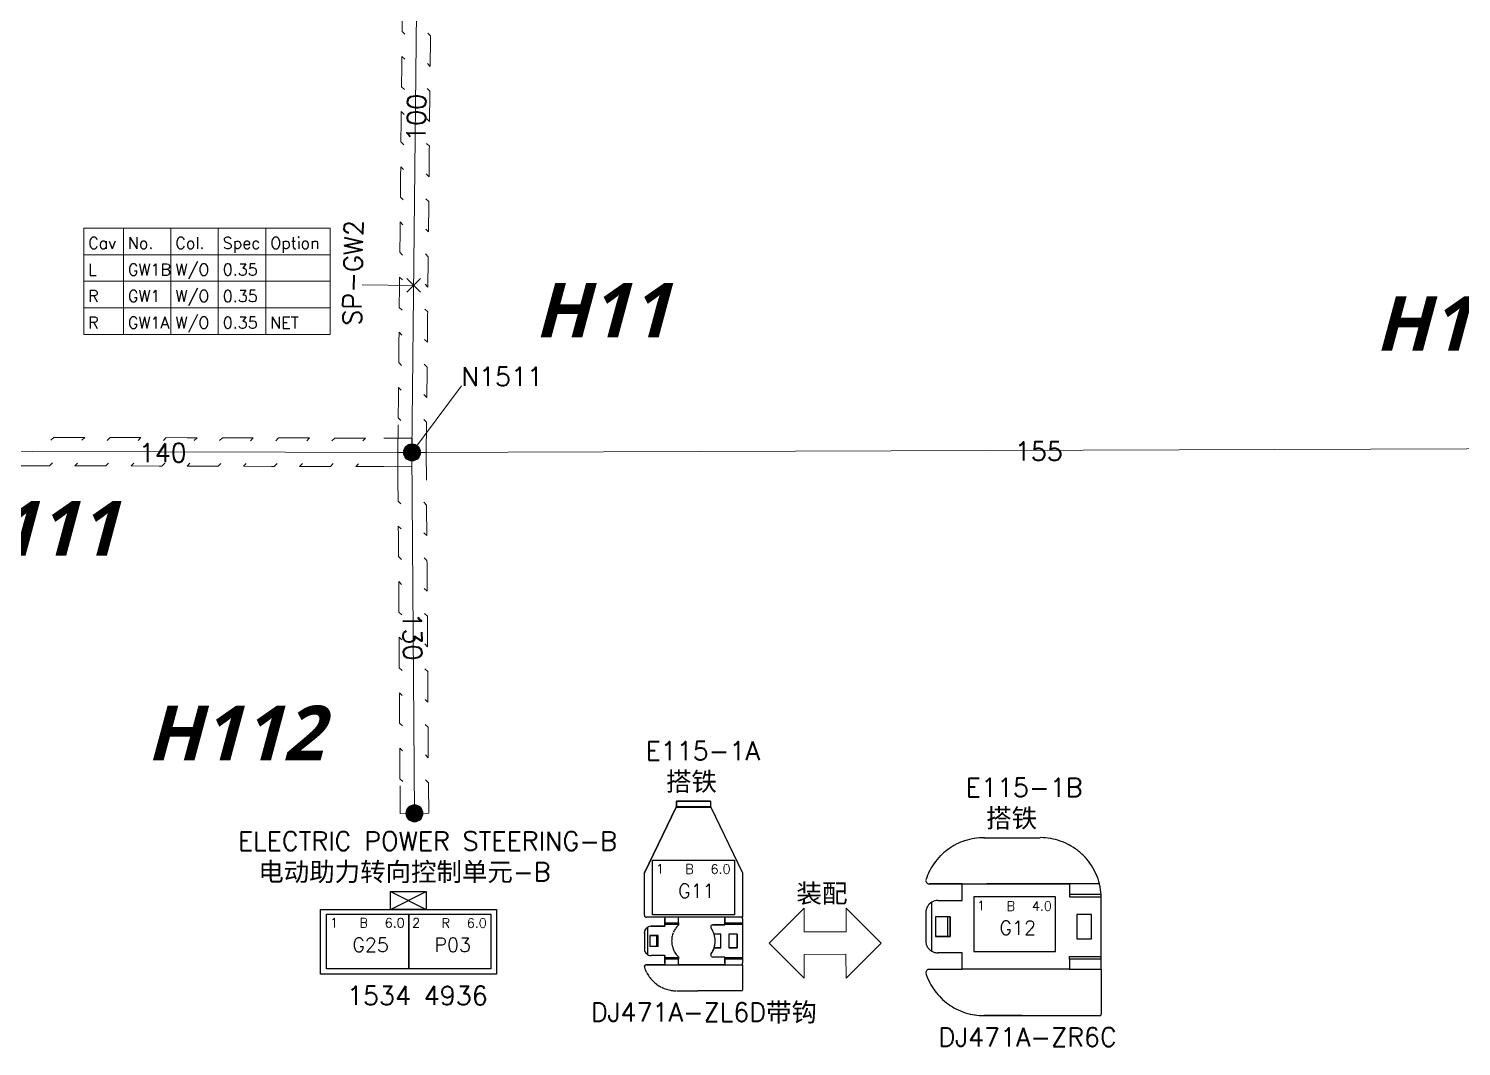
# Model space of a CAD drawing. Header units: millimetres. Extents: x 6 to 3615, y 6 to 858.
# Drawn here: x 893.5 to 1103.4, y 241.2 to 390.3 of the extents above; entities that cross this region are included whole.
import ezdxf

# ---------------------------------------------------------------- set-up
doc = ezdxf.new("R2010")
doc.units = ezdxf.units.MM
doc.styles.add('SegoeUIBoldItalic_Style', font='segoeuiz.ttf')
doc.styles.add('Simplex_Style', font='simplex_.ttf')

msp = doc.modelspace()

# ---------------------------------------------------------------- hatches: boundary and pattern name
h = msp.add_hatch(color=0)
edge = h.paths.add_edge_path()
edge.add_arc((949.65, 328.25), 1.25, 0, 360)
h = msp.add_hatch(color=0)
edge = h.paths.add_edge_path()
edge.add_arc((949.65, 328.25), 1.25, 0, 360)
h = msp.add_hatch(color=0)
edge = h.paths.add_edge_path()
edge.add_arc((950.01, 275.37), 1.25, 0, 360)
h = msp.add_hatch(color=0)
edge = h.paths.add_edge_path()
edge.add_arc((950.01, 275.37), 1.25, 0, 360)

# ---------------------------------------------------------------- linework, layer by layer
at = {"color": 0, "linetype": 'Continuous', "lineweight": 13, "flags": 128}
for points in [[(950.65, 425.27), (949.65, 328.25)], [(901.55, 361.11), (937.66, 361.11)], [(901.55, 361.11), (901.55, 345.55)], [(901.55, 361.11), (937.66, 361.11)], [(907.38, 361.11), (907.38, 345.55)], [(914.33, 361.11), (914.33, 345.55)], [(921.27, 361.11), (921.27, 345.55)], [(928.22, 361.11), (928.22, 345.55)], [(937.66, 361.11), (937.66, 345.55)], [(901.55, 357.22), (937.66, 357.22)], [(901.55, 353.33), (937.66, 353.33)], [(949.9, 352.71), (942.33, 352.82)], [(948.9, 353.71), (950.9, 351.71)], [(948.9, 351.71), (950.9, 353.71)], [(901.55, 349.44), (937.66, 349.44)], [(901.55, 345.55), (937.66, 345.55)], [(949.65, 328.25), (956.9, 338)], [(949.65, 328.25), (875.55, 328.43)], [(949.65, 328.25), (1132.33, 328.86)], [(949.65, 328.25), (950.01, 275.37)], [(1018.39, 256.37), (1013.25, 251.24), (1013.24, 254.74), (1007.11, 254.71), (1007.11, 251.23), (1001.97, 256.34), (1007.11, 261.47), (1007.11, 258.02), (1013.26, 258.02), (1013.26, 261.48), (1018.39, 256.37)]]:
    msp.add_lwpolyline(points, dxfattribs=at)
for points in [[(948.2, 389.92), (948.23, 392.95)], [(948.2, 389.92), (948.62, 389.51)], [(952.36, 389.27), (951.95, 389.68)], [(952.32, 384.82), (952.36, 388.86)], [(952.36, 388.86), (952.36, 389.27)], [(948.12, 381.83), (948.15, 384.86)], [(948.15, 384.86), (948.17, 386.28)], [(948.17, 386.28), (948.58, 385.87)], [(952.32, 384.82), (951.91, 385.23)], [(948.12, 381.83), (948.53, 381.42)], [(952.28, 381.18), (951.87, 381.59)], [(952.23, 376.74), (952.28, 380.78)], [(952.28, 380.78), (952.28, 381.18)], [(948.07, 376.78), (948.08, 378.19)], [(948.08, 378.19), (948.49, 377.78)], [(948.04, 373.75), (948.07, 376.78)], [(952.23, 376.74), (951.82, 377.14)], [(948.04, 373.75), (948.45, 373.34)], [(952.2, 373.1), (951.78, 373.51)], [(952.15, 368.65), (952.19, 372.69)], [(952.19, 372.69), (952.2, 373.1)], [(947.98, 368.69), (948, 370.11)], [(948, 370.11), (948.41, 369.7)], [(947.95, 365.66), (947.98, 368.69)], [(952.15, 368.65), (951.74, 369.06)], [(947.95, 365.66), (948.37, 365.25)], [(952.11, 365.01), (951.7, 365.42)], [(952.07, 360.57), (952.11, 364.61)], [(952.11, 364.61), (952.11, 365.01)], [(947.9, 360.61), (947.92, 362.02)], [(947.92, 362.02), (948.33, 361.61)], [(947.87, 357.58), (947.9, 360.61)], [(952.07, 360.57), (951.66, 360.97)], [(947.87, 357.58), (948.28, 357.17)], [(952.03, 356.93), (951.62, 357.34)], [(952.03, 356.52), (952.03, 356.93)], [(951.98, 352.48), (952.03, 356.52)], [(947.82, 352.52), (947.83, 353.94)], [(947.83, 353.94), (948.24, 353.53)], [(951.98, 352.48), (951.57, 352.89)], [(947.79, 349.49), (947.82, 352.52)], [(947.79, 349.49), (948.2, 349.08)], [(951.95, 348.84), (951.53, 349.25)], [(951.94, 348.44), (951.95, 348.84)], [(951.9, 344.4), (951.94, 348.44)], [(947.7, 341.41), (947.73, 344.44)], [(947.73, 344.44), (947.75, 345.85)], [(947.75, 345.85), (948.16, 345.44)], [(951.9, 344.4), (951.49, 344.8)], [(947.7, 341.41), (948.12, 341)], [(951.86, 340.76), (951.45, 341.17)], [(951.82, 336.31), (951.86, 340.35)], [(951.86, 340.35), (951.86, 340.76)], [(947.62, 333.32), (947.65, 336.35)], [(947.65, 336.35), (947.67, 337.77)], [(947.67, 337.77), (948.08, 337.36)], [(951.82, 336.31), (951.41, 336.72)], [(947.57, 328.27), (947.61, 332.31)], [(947.62, 333.32), (948.03, 332.91)], [(951.78, 332.67), (951.37, 333.08)], [(951.73, 328.23), (951.78, 332.27)], [(951.78, 332.27), (951.78, 332.67)], [(897.17, 330.46), (896.75, 330.04)], [(897.17, 330.46), (900.25, 330.45)], [(900.25, 330.45), (901.69, 330.45)], [(901.69, 330.45), (901.28, 330.03)], [(905.4, 330.44), (904.99, 330.02)], [(905.4, 330.44), (908.49, 330.43)], [(908.49, 330.43), (909.93, 330.43)], [(909.93, 330.43), (909.52, 330.01)], [(913.63, 330.42), (913.22, 330)], [(913.63, 330.42), (916.72, 330.41)], [(916.72, 330.41), (918.16, 330.41)], [(918.16, 330.41), (917.75, 329.99)], [(921.87, 330.4), (921.45, 329.98)], [(921.87, 330.4), (924.95, 330.39)], [(924.95, 330.39), (926.4, 330.39)], [(926.4, 330.39), (925.98, 329.97)], [(930.1, 330.38), (929.69, 329.96)], [(930.1, 330.38), (933.19, 330.37)], [(933.19, 330.37), (934.63, 330.37)], [(934.63, 330.37), (934.22, 329.95)], [(938.33, 330.36), (937.92, 329.94)], [(938.33, 330.36), (941.42, 330.35)], [(941.42, 330.35), (942.86, 330.35)], [(942.86, 330.35), (942.45, 329.93)], [(949.66, 330.33), (945.54, 330.34)], [(949.65, 326.16), (949.66, 330.33)], [(951.73, 328.23), (947.57, 328.27)], [(951.73, 328.26), (947.57, 328.23)], [(947.57, 328.23), (947.6, 324.17)], [(951.73, 328.26), (951.76, 324.19)], [(892.01, 326.31), (896.13, 326.3)], [(896.13, 326.3), (896.54, 326.29)], [(896.54, 326.29), (896.95, 326.71)], [(900.24, 326.29), (900.66, 326.7)], [(900.24, 326.29), (904.36, 326.28)], [(904.36, 326.28), (904.77, 326.27)], [(904.77, 326.27), (905.18, 326.69)], [(908.48, 326.27), (908.89, 326.68)], [(908.48, 326.27), (912.59, 326.26)], [(912.59, 326.26), (913.01, 326.25)], [(913.01, 326.25), (913.42, 326.67)], [(916.71, 326.25), (917.12, 326.66)], [(916.71, 326.25), (920.83, 326.23)], [(920.83, 326.23), (921.24, 326.23)], [(921.24, 326.23), (921.65, 326.65)], [(924.94, 326.22), (925.36, 326.64)], [(924.94, 326.22), (929.06, 326.21)], [(929.06, 326.21), (929.47, 326.21)], [(929.47, 326.21), (929.89, 326.63)], [(933.18, 326.2), (933.59, 326.62)], [(933.18, 326.2), (937.3, 326.19)], [(937.3, 326.19), (937.71, 326.19)], [(937.71, 326.19), (938.12, 326.61)], [(941.41, 326.18), (941.82, 326.6)], [(941.41, 326.18), (945.53, 326.17)], [(949.65, 326.16), (945.53, 326.17)], [(947.62, 321.12), (947.6, 324.17)], [(947.62, 321.12), (948.04, 320.71)], [(951.79, 320.53), (951.37, 320.94)], [(951.79, 320.13), (951.79, 320.53)], [(951.82, 316.06), (951.79, 320.13)], [(947.65, 316.03), (947.64, 317.45)], [(947.64, 317.45), (948.06, 317.05)], [(947.67, 312.98), (947.65, 316.03)], [(951.82, 316.06), (951.4, 316.46)], [(947.67, 312.98), (948.09, 312.58)], [(951.84, 312.4), (951.42, 312.8)], [(951.85, 311.99), (951.84, 312.4)], [(951.87, 307.92), (951.85, 311.99)], [(947.71, 307.9), (947.7, 309.32)], [(947.7, 309.32), (948.12, 308.92)], [(947.73, 304.84), (947.71, 307.9)], [(951.87, 307.92), (951.45, 308.33)], [(947.73, 304.84), (948.15, 304.44)], [(951.9, 304.26), (951.48, 304.67)], [(951.9, 303.86), (951.9, 304.26)], [(951.93, 299.79), (951.9, 303.86)], [(947.76, 299.76), (947.75, 301.18)], [(947.75, 301.18), (948.17, 300.78)], [(947.78, 296.71), (947.76, 299.76)], [(951.93, 299.79), (951.51, 300.19)], [(947.78, 296.71), (948.2, 296.31)], [(951.95, 296.13), (951.53, 296.53)], [(951.96, 295.72), (951.95, 296.13)], [(951.98, 291.65), (951.96, 295.72)], [(947.82, 291.63), (947.81, 293.05)], [(947.81, 293.05), (948.23, 292.65)], [(951.98, 291.65), (951.57, 292.06)], [(947.84, 288.57), (947.82, 291.63)], [(947.84, 288.57), (948.26, 288.17)], [(952.01, 287.99), (951.59, 288.4)], [(952.01, 287.59), (952.01, 287.99)], [(952.04, 283.52), (952.01, 287.59)], [(947.87, 283.49), (947.86, 284.91)], [(947.86, 284.91), (948.28, 284.51)], [(947.89, 280.44), (947.87, 283.49)], [(952.04, 283.52), (951.62, 283.92)], [(947.89, 280.44), (948.31, 280.04)], [(947.93, 275.36), (947.9, 279.42)], [(952.07, 279.86), (951.65, 280.26)], [(952.07, 279.45), (952.07, 279.86)], [(952.1, 275.38), (952.07, 279.45)], [(952.1, 275.38), (947.93, 275.36)]]:
    msp.add_lwpolyline(points, close=True, dxfattribs=at)
at = {"color": 0, "linetype": 'Continuous', "lineweight": 30, "flags": 128}
for points in [[(988.4, 277.17), (988.4, 277.11)], [(993.4, 277.17), (988.4, 277.17)], [(988.4, 276.39), (988.4, 277.16)], [(988.4, 277.16), (993.4, 277.16)], [(993.4, 277.16), (993.4, 276.39)], [(988.35, 276.27), (983.7, 266.67)], [(983.7, 266.67), (988.35, 276.27)], [(988.39, 276.35), (988.35, 276.27)], [(988.35, 276.27), (988.37, 276.31)], [(988.35, 276.27), (993.45, 276.27)], [(988.37, 276.31), (988.39, 276.35)], [(988.39, 276.35), (988.39, 276.37)], [(988.39, 276.37), (988.4, 276.36)], [(988.4, 277.11), (988.4, 276.95)], [(988.4, 276.95), (988.4, 276.7)], [(988.4, 276.7), (988.4, 276.39)], [(988.4, 276.39), (988.4, 276.39)], [(988.4, 276.39), (988.4, 276.36)], [(988.4, 276.36), (993.4, 276.36)], [(993.4, 276.36), (993.4, 276.39)], [(993.41, 276.35), (993.4, 276.36)], [(993.41, 276.35), (993.42, 276.31)], [(993.42, 276.31), (993.45, 276.27)], [(993.45, 276.27), (998.1, 266.67)], [(1033.45, 271.8), (1041.72, 271.8)], [(983.7, 260.47), (983.7, 266.67)], [(983.7, 260.47), (983.7, 266.67)], [(998.1, 266.67), (998.1, 260.17)], [(1030.29, 265.02), (1025.47, 265.02), (1030.29, 265.02)], [(1026.72, 262.6), (1030.29, 262.6), (1030.29, 265.02), (1033.86, 265.02)], [(1046.01, 265.02), (1033.86, 265.02), (1046.01, 265.02)], [(1050.38, 265.02), (1046.01, 265.02), (1046.01, 263.55), (1050.62, 263.55)], [(1050.55, 264.14), (1050.49, 264.55)], [(946.51, 263.94), (951.75, 261.28)], [(946.51, 261.28), (951.75, 263.94)], [(1031.97, 263.14), (1031.97, 255.14), (1043.97, 255.14), (1043.97, 263.14), (1031.97, 263.14)], [(1046.01, 253.99), (1046.01, 252.52), (1050.65, 252.52), (1050.65, 262.87), (1050.64, 263.14), (1050.64, 263.24), (1050.64, 263.3), (1050.62, 263.55), (1050.6, 263.8), (1050.55, 264.15)], [(1046.01, 263.55), (1046.01, 263.14), (1050.64, 263.14)], [(1050.65, 252.52), (1050.65, 262.87)], [(1024.94, 260.82), (1024.94, 256.72)], [(1025.83, 255.17), (1025.83, 262.36)], [(1049.22, 260.55), (1047.08, 260.55), (1047.08, 256.98), (1049.22, 256.98), (1049.22, 260.55), (1047.08, 260.55), (1047.08, 256.98)], [(986.7, 260.17), (984, 260.17)], [(984.2, 254.65), (984.2, 258.68)], [(986.7, 258.82), (984.7, 258.82)], [(984.7, 258.82), (986.7, 258.82)], [(988.7, 260.17), (986.7, 260.17)], [(986.7, 260.11), (986.7, 260.17)], [(986.7, 260.17), (986.7, 259.91)], [(986.7, 260.11), (986.7, 260.08)], [(986.7, 260.08), (986.7, 259.94)], [(986.7, 259.8), (986.7, 259.94)], [(986.7, 259.91), (986.7, 259.68)], [(986.7, 259.61), (986.7, 259.8)], [(986.7, 259.68), (986.7, 259.48)], [(986.7, 259.38), (986.7, 259.61)], [(986.7, 259.48), (986.7, 259.35)], [(986.7, 259.12), (986.7, 259.38)], [(986.7, 259.35), (988.7, 259.35)], [(986.7, 259.21), (986.7, 259.35)], [(986.7, 259.17), (986.7, 259.21)], [(986.7, 259.17), (986.7, 259.12)], [(986.7, 259.12), (986.7, 258.82)], [(986.7, 258.82), (986.7, 259.12)], [(986.7, 259.12), (988.7, 259.12)], [(995.5, 260.17), (988.7, 260.17)], [(988.7, 259.91), (988.7, 260.17)], [(988.7, 259.68), (988.7, 259.91)], [(988.7, 259.48), (988.7, 259.68)], [(988.7, 259.35), (988.7, 259.48)], [(988.7, 259.35), (988.7, 259.21)], [(988.7, 259.21), (988.7, 259.17)], [(988.7, 259.12), (988.7, 259.17)], [(988.7, 259.12), (988.7, 258.99)], [(993.73, 259.02), (995.49, 259.02)], [(995.49, 259.02), (993.73, 259.02)], [(995.49, 260.17), (995.49, 260.11)], [(995.49, 260.08), (995.49, 260.11)], [(995.49, 260.08), (995.49, 259.94)], [(995.49, 259.8), (995.49, 259.94)], [(995.49, 259.61), (995.49, 259.8)], [(995.5, 259.68), (995.49, 259.48)], [(995.49, 259.38), (995.49, 259.61)], [(995.49, 259.48), (995.49, 259.35)], [(995.49, 259.12), (995.49, 259.38)], [(995.49, 259.21), (995.49, 259.35)], [(995.49, 259.35), (998.1, 259.35)], [(995.49, 259.17), (995.49, 259.21)], [(995.49, 259.17), (995.49, 259.12)], [(995.49, 259.02), (995.49, 259.12)], [(995.49, 259.12), (998.1, 259.12)], [(995.49, 259.12), (995.49, 259.02)], [(995.5, 260.17), (995.5, 259.91)], [(998.1, 260.17), (995.5, 260.17)], [(995.5, 259.91), (995.5, 259.68)], [(998.1, 259.91), (998.1, 260.17)], [(998.1, 259.91), (998.1, 259.68)], [(998.1, 259.68), (998.1, 259.48)], [(998.1, 259.48), (998.1, 259.35)], [(998.1, 259.35), (998.1, 259.21)], [(998.1, 259.21), (998.1, 259.17)], [(998.1, 259.17), (998.1, 259.12)], [(998.1, 259.12), (998.1, 254.22)], [(1028.51, 260.19), (1028.51, 257.34), (1028.51, 260.19), (1026.36, 260.19), (1026.36, 257.34), (1028.51, 257.34), (1028.15, 257.34), (1028.15, 260.19)], [(983.7, 257.82), (983.7, 255.52)], [(983.7, 257.82), (983.7, 255.52)], [(984.49, 257.47), (984.49, 255.87)], [(985.7, 257.47), (984.49, 257.47)], [(984.49, 257.47), (985.49, 257.47)], [(985.49, 257.47), (985.49, 255.87)], [(985.49, 257.47), (985.6, 257.47)], [(985.67, 257.47), (985.6, 257.47)], [(985.7, 257.47), (985.67, 257.47)], [(985.7, 255.87), (985.7, 257.47)], [(994.9, 257.67), (993.93, 257.67)], [(994.9, 255.67), (994.9, 257.67)], [(996.1, 257.67), (996.1, 255.67)], [(997.29, 257.67), (996.1, 257.67)], [(997.29, 255.67), (997.29, 257.67)], [(997.29, 257.67), (997.29, 255.67)], [(1028.15, 257.34), (1026.36, 257.34)], [(985.49, 255.87), (984.49, 255.87)], [(986.7, 254.52), (984.7, 254.52)], [(985.6, 255.87), (985.49, 255.87)], [(985.67, 255.87), (985.6, 255.87)], [(985.7, 255.87), (985.67, 255.87)], [(986.7, 254.52), (986.7, 254.22)], [(986.7, 254.22), (986.7, 254.52)], [(988.7, 254.22), (986.7, 254.22)], [(986.7, 253.96), (986.7, 254.22)], [(986.7, 254.22), (986.7, 254.16)], [(986.7, 254.13), (986.7, 254.16)], [(986.7, 253.99), (986.7, 254.13)], [(988.7, 254.34), (988.7, 254.22)], [(988.7, 254.22), (988.7, 254.16)], [(988.7, 254.13), (988.7, 254.16)], [(988.7, 254.13), (988.7, 253.99)], [(995.49, 254.32), (993.73, 254.32)], [(993.93, 255.67), (994.9, 255.67)], [(994.9, 255.67), (993.93, 255.67)], [(995.49, 254.22), (995.49, 254.32)], [(995.49, 254.32), (995.49, 254.22)], [(998.1, 254.22), (995.49, 254.22)], [(995.49, 254.22), (995.49, 254.16)], [(995.49, 253.96), (995.49, 254.22)], [(995.49, 254.13), (995.49, 254.16)], [(995.49, 253.99), (995.49, 254.13)], [(997.29, 255.67), (996.09, 255.67)], [(996.1, 255.67), (997.29, 255.67)], [(998.1, 254.22), (998.1, 254.16)], [(998.1, 254.16), (998.1, 254.13)], [(998.1, 254.13), (998.1, 253.99)], [(1046.01, 252.52), (1030.29, 252.52), (1030.29, 254.93), (1026.72, 254.93)], [(1050.65, 253.99), (1046.01, 253.99), (1046.01, 254.4), (1050.65, 254.4)], [(986.7, 253.17), (983.99, 253.17)], [(984, 253.17), (986.7, 253.17)], [(988.7, 253.99), (986.7, 253.99)], [(986.7, 253.99), (986.7, 253.85)], [(986.7, 253.73), (986.7, 253.96)], [(986.7, 253.85), (986.7, 253.66)], [(986.7, 253.53), (986.7, 253.73)], [(986.7, 253.66), (986.7, 253.42)], [(986.7, 253.4), (986.7, 253.53)], [(986.7, 253.42), (986.7, 253.17)], [(986.7, 253.4), (986.7, 253.26)], [(986.7, 253.22), (986.7, 253.26)], [(986.7, 253.22), (986.7, 253.17)], [(986.7, 253.17), (988.7, 253.17)], [(988.7, 253.85), (988.7, 253.99)], [(988.7, 253.66), (988.7, 253.85)], [(988.7, 253.42), (988.7, 253.66)], [(988.7, 253.17), (988.7, 253.42)], [(988.7, 253.17), (995.5, 253.17)], [(995.49, 253.17), (988.7, 253.17)], [(995.49, 253.99), (995.49, 253.85)], [(998.1, 253.99), (995.49, 253.99)], [(995.49, 253.73), (995.49, 253.96)], [(995.49, 253.85), (995.5, 253.66)], [(995.49, 253.53), (995.49, 253.73)], [(995.49, 253.4), (995.49, 253.53)], [(995.49, 253.4), (995.49, 253.26)], [(995.49, 253.22), (995.49, 253.26)], [(995.49, 253.22), (995.49, 253.17)], [(995.5, 253.66), (995.5, 253.42)], [(995.5, 253.42), (995.5, 253.17)], [(995.5, 253.17), (998.1, 253.17)], [(998.1, 253.99), (998.1, 253.85)], [(998.1, 253.85), (998.1, 253.66)], [(998.1, 253.66), (998.1, 253.42)], [(998.1, 253.17), (998.1, 253.42)], [(998.1, 253.17), (998.1, 249.45)], [(1025.47, 252.52), (1030.29, 252.52)], [(1050.65, 252.52), (1050.65, 245.98)], [(988.47, 249.37), (991.52, 249.37)], [(991.9, 249.37), (991.52, 249.37)], [(994.98, 249.37), (991.9, 249.37)], [(998.09, 249.37), (995.01, 249.37)], [(1039.07, 245.73), (1033.45, 245.73)], [(1033.45, 245.73), (1050.61, 245.73)]]:
    msp.add_lwpolyline(points, dxfattribs=at)
for points in [[(984.89, 268.53), (996.91, 268.53), (996.91, 260.51), (984.89, 260.51), (984.89, 268.53)], [(946.51, 263.94), (951.75, 263.94), (951.75, 261.28), (946.51, 261.28), (946.51, 263.94)], [(936.24, 261.28), (962.01, 261.28), (962.01, 251.8), (936.24, 251.8), (936.24, 261.28)], [(937.14, 260.6), (949.17, 260.6), (949.17, 252.58), (937.14, 252.58), (937.14, 260.6)], [(949.17, 260.6), (961.2, 260.6), (961.2, 252.58), (949.17, 252.58), (949.17, 260.6)]]:
    msp.add_lwpolyline(points, close=True, dxfattribs=at)
at = {"color": 0, "linetype": 'Continuous', "lineweight": 13}
for centre in [(949.65, 328.25), (949.65, 328.25), (950.01, 275.37), (950.01, 275.37)]:
    msp.add_circle(centre, 1.25, dxfattribs=at)
at = {"color": 0, "linetype": 'Continuous', "lineweight": 30}
for centre, radius, start, end in [((988.3, 276.39), 0.0938, -27, 1), ((1033.46, 262.85), 8.96, 108, 117), ((1033.56, 262.4), 9.41, 99, 108), ((1033.41, 263.09), 8.71, 89, 99), ((1041.73, 262.93), 8.88, 80, 90), ((1041.68, 262.7), 9.11, 71, 80), ((1041.82, 263.12), 8.66, 61, 71), ((1033.14, 263.15), 8.52, 135, 145), ((1032.97, 263.44), 8.19, 126, 136), ((1032.82, 263.96), 7.68, 117, 127), ((1041.83, 263.03), 8.74, 52, 62), ((1041.53, 262.67), 9.21, 42, 52), ((1041.78, 262.9), 8.87, 33, 43), ((1033.64, 262.8), 9.13, 153, 162), ((1033.6, 262.75), 9.12, 144, 153), ((1041.66, 262.84), 8.99, 23, 33), ((1025.46, 265.55), 0.531, -180, -157), ((1025.52, 265.58), 0.594, -157, -136), ((1025.51, 265.63), 0.622, -132, -112), ((1025.46, 265.51), 0.497, -113, -88), ((1042.72, 263.26), 7.87, 13, 24), ((1046.52, 263.93), 4.02, 9, 16), ((1026.76, 260.74), 1.88, 105, 135), ((1026.71, 260.83), 1.77, 90, 105), ((983.97, 260.46), 0.273, 179, -156), ((983.98, 260.45), 0.279, -161, -136), ((1026.7, 260.83), 1.76, 165, -180), ((1026.73, 260.82), 1.79, 150, 165), ((1026.62, 260.92), 1.65, 136, 152), ((984.65, 257.84), 0.953, 149, 166), ((984.79, 257.77), 1.11, 136, 157), ((983.97, 260.45), 0.279, -134, -109), ((984.7, 257.82), 1, 135, 150), ((983.99, 260.44), 0.273, -114, -89), ((984.63, 257.9), 0.893, 120, 137), ((984.68, 257.81), 1, 111, 134), ((984.65, 257.93), 0.88, 103, 121), ((984.71, 257.76), 1.06, 91, 113), ((984.7, 257.75), 1.07, 90, 104), ((990.83, 256.69), 3.14, 145, 156), ((991.17, 256.46), 3.54, 133, 144), ((993.75, 258.72), 0.326, 169, -177), ((993.82, 258.75), 0.391, -173, -149), ((993.82, 258.75), 0.391, -173, -149), ((993.71, 258.73), 0.276, 136, 169), ((990.88, 256.66), 3.22, 18, 36), ((990.88, 256.66), 3.22, 18, 36), ((993.73, 258.75), 0.281, 123, 139), ((993.73, 258.75), 0.281, 123, 139), ((993.74, 258.71), 0.31, 90, 120), ((993.74, 258.71), 0.31, 90, 120), ((984.8, 257.8), 1.11, 159, -180), ((984.39, 257.85), 0.698, 161, -178), ((991.15, 256.65), 3.45, 168, -180), ((991.15, 256.69), 3.45, -180, -168), ((991.55, 256.48), 3.88, 159, 169), ((989.29, 257.06), 4.85, -17, -11), ((990.92, 256.67), 3.17, 0, 18), ((990.92, 256.67), 3.17, -18, 0), ((1026.71, 256.7), 1.77, -180, -165), ((1027.3, 256.94), 2.41, -164, -153), ((984.76, 255.53), 1.07, -180, -166), ((984.53, 255.44), 0.815, -167, -148), ((984.57, 255.4), 0.826, -152, -134), ((984.7, 255.52), 1, -135, -120), ((984.67, 255.47), 0.953, -121, -104), ((984.66, 255.22), 0.698, -109, -88), ((990.08, 256.41), 2.34, -170, -154), ((990.83, 256.65), 3.14, -156, -145), ((991.07, 256.8), 3.41, -145, -134), ((993.75, 254.63), 0.326, 177, -169), ((993.75, 254.62), 0.326, 177, -169), ((993.77, 254.64), 0.344, -167, -141), ((993.77, 254.64), 0.344, -167, -141), ((993.72, 254.62), 0.286, 143, 176), ((993.72, 254.62), 0.286, 143, 176), ((990.88, 256.68), 3.22, -36, -18), ((991.08, 256.58), 3, -36, -17), ((993.7, 254.58), 0.253, -137, -117), ((993.74, 254.63), 0.31, -120, -90), ((1026.62, 256.64), 1.67, -151, -135), ((1026.87, 256.97), 2.08, -133, -120), ((1026.73, 256.71), 1.78, -121, -106), ((1026.69, 256.56), 1.63, -105, -88), ((988.25, 254.25), 4.76, -165, -154), ((983.97, 252.89), 0.273, 156, -179), ((983.97, 252.89), 0.273, 156, -179), ((983.98, 252.89), 0.279, 136, 161), ((983.97, 252.88), 0.279, 109, 134), ((983.99, 252.9), 0.273, 89, 114), ((988.4, 254.33), 4.93, -153, -144), ((1025.46, 251.99), 0.531, 157, -180), ((1034.48, 255.08), 10.04, -162, -153), ((1025.55, 251.95), 0.622, 138, 158), ((1025.49, 251.93), 0.594, 113, 134), ((1025.47, 251.99), 0.531, 90, 113), ((988.41, 254.33), 4.93, -144, -135), ((988.43, 254.31), 4.93, -135, -126), ((988.42, 254.3), 4.93, -126, -117), ((988.51, 254.54), 5.18, -116, -107), ((1032.67, 254.18), 8.01, -153, -143), ((988.35, 253.9), 4.52, -108, -98), ((988.56, 255.29), 5.93, -99, -92), ((1032.85, 254.17), 8.15, -144, -134), ((1033.85, 255.09), 9.51, -135, -126), ((1032.92, 253.8), 7.92, -126, -117), ((1033.66, 255.16), 9.47, -117, -108), ((1033.33, 254.18), 8.43, -108, -98), ((1033.42, 254.4), 8.67, -99, -90), ((1050.01, 245.95), 0.646, -20, 2)]:
    msp.add_arc(centre, radius, start, end, dxfattribs=at)

# ---------------------------------------------------------------- texts
at = {"color": 0, "linetype": 'Continuous', "style": 'Simplex_Style'}
for s, rotation, p in [('100', -271, (951.6, 373.73)), ('SP-GW2', -271, (942.22, 346.82)), ('130', -89, (948.28, 304.78))]:
    msp.add_text(s, height=2.734, rotation=rotation, dxfattribs=at).set_placement(p)
for s, height, p in [('Cav', 1.709, (902.2, 358.08)), ('No.', 1.709, (908.03, 358.08)), ('Col.', 1.709, (914.98, 358.08)), ('Spec', 1.709, (921.92, 358.08)), ('Option', 1.709, (928.87, 358.08)), ('L', 1.71, (902.2, 354.19)), ('GW1B', 1.709, (908.03, 354.19)), ('W/O', 1.709, (914.98, 354.19)), ('0.35', 1.709, (921.92, 354.19)), ('R', 1.71, (902.2, 350.3)), ('GW1', 1.709, (908.03, 350.3)), ('W/O', 1.709, (914.98, 350.3)), ('0.35', 1.709, (921.92, 350.3)), ('R', 1.71, (902.2, 346.41)), ('GW1A', 1.709, (908.03, 346.41)), ('W/O', 1.709, (914.98, 346.41)), ('0.35', 1.709, (921.92, 346.41)), ('NET', 1.709, (928.87, 346.41)), ('N1511', 2.734, (956.9, 338)), ('155', 2.734, (1037.99, 327.05)), ('140', 2.734, (909.6, 326.84)), ('E115-1A', 2.734, (983.87, 283.17)), ('搭铁', 2.734, (986.87, 278.67)), ('E115-1B', 2.734, (1030.79, 277.8)), ('搭铁', 2.734, (1033.79, 273.3)), ('ELECTRIC POWER STEERING-B', 2.7344, (924.13, 269.94)), ('电动助力转向控制单元-B', 2.7344, (927.13, 265.44)), ('1', 1.37, (985.41, 266.54)), ('B', 1.37, (989.7, 266.53)), ('6.0', 1.367, (993.4, 266.53)), ('G11', 2.051, (988.65, 262.98)), ('装配', 2.741, (1005.99, 262.28)), ('1', 1.37, (1032.48, 261.17)), ('B', 1.37, (1036.78, 261.1)), ('4.0', 1.367, (1040.48, 261.1)), ('1', 1.37, (937.65, 258.65)), ('B', 1.37, (941.95, 258.64)), ('6.0', 1.367, (945.65, 258.64)), ('2', 1.37, (949.67, 258.62)), ('R', 1.37, (953.98, 258.61)), ('6.0', 1.367, (957.68, 258.61)), ('G12', 2.051, (1035.73, 257.55)), ('G25', 2.051, (940.9, 255.09)), ('P03', 2.051, (952.93, 255.06)), ('1534 4936', 2.734, (940.13, 247.3)), ('DJ471A-ZL6D带钩', 2.7344, (975.87, 244.87)), ('DJ471A-ZR6C', 2.7344, (1026.79, 241.23))]:
    msp.add_text(s, height=height, dxfattribs=at).set_placement(p)
at = {"char_height": 8, "attachment_point": 1, "style": 'SegoeUIBoldItalic_Style'}
for s, insert in [('{\\fSegoe UI Semilight|b1|i1|c134|p34;\\C1;H11}', (967.56, 353.09)), ('{\\fSegoe UI Semilight|b1|i1|c134|p34;\\C1;H113}', (1090.75, 351.14)), ('{\\fSegoe UI Semilight|b1|i1|c134|p34;\\C1;H111}', (880.75, 321.14)), ('{\\fSegoe UI Semilight|b1|i1|c134|p34;\\C1;H112}', (910.75, 291.14))]:
    msp.add_mtext_dynamic_manual_height_columns(s, width=42.6639, gutter_width=12.5, heights=[2.5], dxfattribs=dict(at, insert=insert))

doc.saveas('drawing.dxf')
